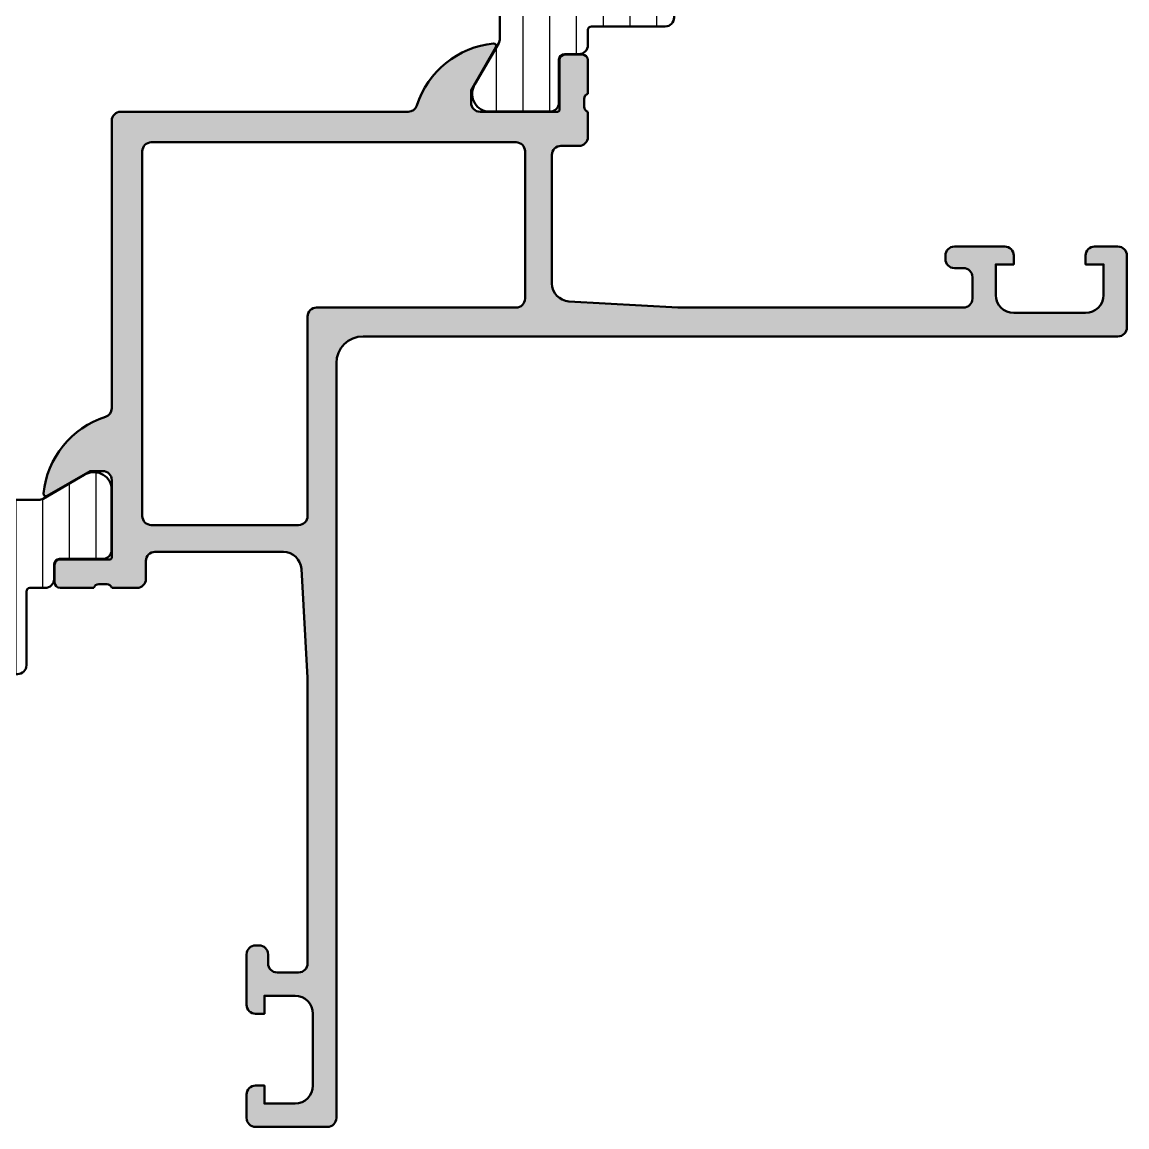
# Model space of a CAD drawing. Extents: x -75 to 44, y -44 to 75.
# Drawn here: x -17.5 to 44, y -44 to 17.5 of the extents above; entities that cross this region are included whole.
import ezdxf

# ---------------------------------------------------------------- set-up
doc = ezdxf.new("R2010")
doc.units = 0
for name, color, linetype, lineweight in [('0S-Alu contour', 7, 'Continuous', 50), ('0S-Alu hatch', 252, 'Continuous', 25), ('0S-Plastic contour', 254, 'Continuous', 50), ('0S-Plastic hatch', 253, 'Continuous', 25)]:
    doc.layers.add(name, color=color, linetype=linetype, lineweight=lineweight)
pattern_1 = [(90, (0, 0), (-1.4859, 0), [])]

# ---------------------------------------------------------------- blocks, each defined once
blk = doc.blocks.new('357330__6E3BA0EA_CE37_4292_94D8_C711074D579F_')
at = {"layer": '0S-Alu hatch'}
h = blk.add_hatch(color=256, dxfattribs=at)
edge = h.paths.add_edge_path()
edge.add_ellipse((37.69999389648439, 2.300000000013284), major_axis=(-1.000000000000028, 0), ratio=1, start_angle=0, end_angle=89.9999999999992, ccw=False)
edge.add_line((36.69999389648436, 2.300000000013284), (36.69999694824217, 3.999996948242213))
edge.add_line((36.69999694824217, 3.999996948242213), (37.69999694824219, 3.999996948242213))
edge.add_line((37.69999694824219, 3.999996948242213), (37.69999694824219, 4.499996948242198))
edge.add_arc((37.19999694824219, 4.499996948242227), 0.4999999999999929, 0, 90)
edge.add_line((37.19999694824219, 4.99999694824222), (34.39999694824218, 4.999996948242213))
edge.add_arc((34.39999694824218, 4.499996948242213), 0.5, 90, 180)
edge.add_line((33.89999694824218, 4.499996948242213), (33.89999694824218, 4.29999694824221))
edge.add_arc((34.39999694824218, 4.29999694824221), 0.5, 180, 270)
edge.add_line((34.39999694824218, 3.79999694824221), (34.89999694824218, 3.79999694824221))
edge.add_ellipse((34.89999694824218, 3.29999694824221), major_axis=(-0.5, 0), ratio=1, start_angle=180, end_angle=270, ccw=False)
edge.add_line((35.39999694824218, 3.29999694824221), (35.39999084472652, 2.099995422376551))
edge.add_ellipse((34.89999084472652, 2.099995422376551), major_axis=(-0.5, 0), ratio=1, start_angle=90, end_angle=180, ccw=False)
edge.add_line((34.89999084472652, 1.599995422376551), (18.99999694824234, 1.599995422376508))
edge.add_line((18.99999694824234, 1.599995422376508), (12.9429615020752, 1.946110534681196))
edge.add_ellipse((13.01321434019446, 2.956962862709502), major_axis=(-1.013290624818002, 0), ratio=1, start_angle=0.7030591229474794, end_angle=86.0244151464239, ccw=False)
edge.add_line((12.0000000000006, 2.944529392977417), (11.99999885559086, 10.09999521205847))
edge.add_ellipse((12.4999988555908, 10.09999542237651), major_axis=(-0.4999999999999874, 0), ratio=1, start_angle=-90, end_angle=2.4103044722778577e-05, ccw=False)
edge.add_line((12.4999988555908, 10.59999542237649), (13.49999885559077, 10.59999542237651))
edge.add_arc((13.49999885559077, 11.0999954223765), 0.4999999999999929, 270, 360)
edge.add_line((13.99999885559077, 11.0999954223765), (13.9999961853027, 12.49999694824214))
edge.add_ellipse((14.07883263184575, 12.76751754023527), major_axis=(-0.2788950563274433, 0), ratio=1, start_angle=-1.1645893740982274, end_angle=73.58012358050689, ccw=False)
edge.add_line((13.7999951853027, 12.77318594823364), (13.7999951853027, 13.22677994823367))
edge.add_ellipse((14.07886328094587, 13.23244060771073), major_axis=(-0.2789255417371434, 0), ratio=1, start_angle=-73.57540544464649, end_angle=1.1628700728862214, ccw=False)
edge.add_line((13.9999961853027, 13.49998394823366), (13.99999618530269, 15.37999494824217))
edge.add_arc((13.69999618530269, 15.37999494824218), 0.3000000000000007, 0, 90)
edge.add_line((13.69999618530269, 15.67999494824218), (12.72002186625991, 15.67999494824217))
edge.add_arc((12.72002186625991, 15.37999494824215), 0.3000000000000114, 90, 180)
edge.add_line((12.4200218662599, 15.37999494824215), (12.42002186625991, 12.61999694824215))
edge.add_ellipse((12.30002186625992, 12.61999694824214), major_axis=(-0.1199999999999903, 0), ratio=1, start_angle=90, end_angle=180, ccw=False)
edge.add_line((12.30002186625992, 12.49999694824216), (7.999996185302705, 12.49999694824215))
edge.add_ellipse((7.99999618530272, 12.99999694824215), major_axis=(-0.5, 0), ratio=1, start_angle=0, end_angle=89.9999999999983, ccw=False)
edge.add_line((7.49999618530272, 12.99999694824215), (7.49999618530272, 13.69999694824217))
edge.add_line((7.49999618530272, 13.69999694824217), (8.881491642925056, 16.09281727126971))
edge.add_arc((8.761876400654401, 16.16187716359386), 0.1381197846482991, 329.9999999999988, 455.6225775507952)
edge.add_arc((9.238219426476462, 11.32338808639429), 5.000000000000052, 95.62257755079305, 162.2515836439292)
edge.add_ellipse((3.999996185302663, 12.99999694824209), major_axis=(-0.4999999999999384, 0), ratio=1, start_angle=90, end_angle=162.2515836439378, ccw=False)
edge.add_line((3.999996185302663, 12.49999694824215), (-12, 12.49999694824214))
edge.add_arc((-12, 11.99999694824214), 0.5, 90, 180)
edge.add_line((-12.5, 11.99999694824214), (-12.5, -3.999999237060592))
edge.add_ellipse((-13.00000000000001, -3.999999237060563), major_axis=(-0.5000000000000142, 0), ratio=1, start_angle=107.7484163560672, end_angle=180, ccw=False)
edge.add_arc((-11.3233911381522, -9.238222478234375), 4.999999999999982, 107.7484163560704, 174.3774224492067)
edge.add_arc((-16.16188021535169, -8.761879452412288), 0.1381197846482975, 174.3774224492107, 299.9999999999977)
edge.add_line((-16.09282032302755, -8.881494694682951), (-13.70000000000002, -7.499999237060606))
edge.add_line((-13.70000000000002, -7.499999237060606), (-13, -7.499999237060592))
edge.add_ellipse((-12.99999999999999, -7.999999237060592), major_axis=(-0.5, 0), ratio=1, start_angle=180, end_angle=270.0000000000008, ccw=False)
edge.add_line((-12.49999999999999, -7.999999237060592), (-12.5, -12.3000249180178))
edge.add_ellipse((-12.61999999999999, -12.30002491801781), major_axis=(-0.1199999999999903, 0), ratio=1, start_angle=90, end_angle=180, ccw=False)
edge.add_line((-12.61999999999999, -12.4200249180178), (-15.37999799999998, -12.4200249180178))
edge.add_arc((-15.37999799999999, -12.7200249180178), 0.3000000000000007, 89.99999999999864, 180)
edge.add_line((-15.67999799999999, -12.7200249180178), (-15.679998, -13.69999923706056))
edge.add_arc((-15.37999799999998, -13.69999923706058), 0.3000000000000096, 180, 270)
edge.add_line((-15.37999799999998, -13.99999923706059), (-13.49998699999148, -13.99999923706058))
edge.add_ellipse((-13.23244365946854, -14.07886633270374), major_axis=(-0.2789255417371423, 0), ratio=1, start_angle=268.83712992711355, end_angle=343.57540544464615, ccw=False)
edge.add_line((-13.22678299999148, -13.79999823706058), (-12.77318899999148, -13.79999823706058))
edge.add_ellipse((-12.7675205919931, -14.07883568360364), major_axis=(-0.2788950563274521, 0), ratio=1, start_angle=196.4198764194927, end_angle=271.16458937409834, ccw=False)
edge.add_line((-12.49999999999997, -13.99999923706059), (-11.09999847413434, -14.00000190734866))
edge.add_arc((-11.09999847413434, -13.50000190734866), 0.5, 270, 360)
edge.add_line((-10.59999847413434, -13.50000190734866), (-10.59999847413434, -12.50000190734869))
edge.add_ellipse((-10.09999847413434, -12.50000190734869), major_axis=(-0.5, 0), ratio=1, start_angle=269.9999759120808, end_angle=360, ccw=False)
edge.add_line((-10.09999826392759, -12.00000190734873), (-2.944532444735216, -12.00000305175845))
edge.add_ellipse((-2.956965914467332, -13.01321739195231), major_axis=(-1.013290624817997, 0), ratio=1, start_angle=183.9755848535754, end_angle=269.2969408770507, ccw=False)
edge.add_line((-1.94611358643903, -12.94296455383306), (-1.599998474134338, -19.00000000000005))
edge.add_line((-1.599998474134338, -19.00000000000005), (-1.599998474134338, -34.89999389648439))
edge.add_ellipse((-2.099998474134338, -34.89999389648439), major_axis=(-0.5, 0), ratio=1, start_angle=90, end_angle=180, ccw=False)
edge.add_line((-2.099998474134338, -35.39999389648439), (-3.299999999999997, -35.40000000000005))
edge.add_ellipse((-3.299999999999997, -34.90000000000005), major_axis=(-0.5, 0), ratio=1, start_angle=0, end_angle=90, ccw=False)
edge.add_line((-3.799999999999997, -34.90000000000005), (-3.799999999999997, -34.40000000000005))
edge.add_arc((-4.299999999999997, -34.40000000000005), 0.4999999999999974, 0, 90)
edge.add_line((-4.299999999999997, -33.90000000000005), (-4.5, -33.90000000000005))
edge.add_arc((-4.5, -34.40000000000005), 0.5, 90, 180)
edge.add_line((-5, -34.40000000000005), (-5, -37.20000000000005))
edge.add_arc((-4.5, -37.20000000000005), 0.5000000000000009, 180, 270)
edge.add_line((-4.5, -37.70000000000005), (-4, -37.70000000000005))
edge.add_line((-4, -37.70000000000005), (-4, -36.70000000000005))
edge.add_line((-4, -36.70000000000005), (-2.300003051771057, -36.69999694824223))
edge.add_ellipse((-2.300003051771057, -37.69999694824223), major_axis=(-1, 0), ratio=1, start_angle=180, end_angle=270, ccw=False)
edge.add_line((-1.300003051771057, -37.69999694824223), (-1.300003051771057, -41.69999694824222))
edge.add_ellipse((-2.300003051771057, -41.69999694824222), major_axis=(-1, 0), ratio=1, start_angle=90, end_angle=180, ccw=False)
edge.add_line((-2.300003051771057, -42.69999694824223), (-4, -42.70000000000004))
edge.add_line((-4, -42.70000000000004), (-4, -41.70000000000004))
edge.add_line((-4, -41.70000000000004), (-4.5, -41.70000000000004))
edge.add_arc((-4.5, -42.20000000000005), 0.5, 90, 180)
edge.add_line((-5, -42.20000000000005), (-5, -43.50000000000004))
edge.add_arc((-4.5, -43.50000000000004), 0.5, 180, 270)
edge.add_line((-4.5, -44.00000000000004), (-0.5, -44.00000000000004))
edge.add_arc((-0.5, -43.50000000000004), 0.5, 270, 360)
edge.add_line((0, -43.50000000000004), (0, -1.500003051757857))
edge.add_ellipse((1.5, -1.500003051757857), major_axis=(-1.5, 0), ratio=1, start_angle=270, end_angle=360, ccw=False)
edge.add_line((1.5, -3.051757858e-06), (43.49999694824217, -3.0517577727e-06))
edge.add_arc((43.49999694824218, 0.4999969482422273), 0.5000000000000071, 269.9999999999984, 360)
edge.add_line((43.99999694824219, 0.4999969482422272), (43.99999694824217, 4.499996948242227))
edge.add_arc((43.49999694824217, 4.499996948242227), 0.5, 0, 90)
edge.add_line((43.49999694824217, 4.999996948242227), (42.19999694824219, 4.999996948242227))
edge.add_arc((42.19999694824219, 4.499996948242227), 0.5000000000000071, 90, 180)
edge.add_line((41.69999694824218, 4.499996948242227), (41.69999694824219, 3.999996948242227))
edge.add_line((41.69999694824219, 3.999996948242227), (42.69999694824218, 3.999996948242227))
edge.add_line((42.69999694824218, 3.999996948242227), (42.69999389648435, 2.300000000013284))
edge.add_ellipse((41.69999389648437, 2.300000000013284), major_axis=(-0.9999999999999857, 0), ratio=1, start_angle=90, end_angle=180, ccw=False)
edge.add_line((41.69999389648437, 1.300000000013298), (37.69999389648437, 1.300000000013255))
edge = h.paths.add_edge_path()
edge.add_ellipse((9.999998474121057, 10.29955604094411), major_axis=(-0.5000000000000214, 0), ratio=1, start_angle=180, end_angle=270, ccw=False)
edge.add_line((10.49999847412108, 10.29955604094411), (10.4999984741211, 2.099566033712704))
edge.add_ellipse((9.9999984741211, 2.099566033712704), major_axis=(-0.4999999999999929, 0), ratio=1, start_angle=90, end_angle=180, ccw=False)
edge.add_line((9.9999984741211, 1.599566033712711), (-1.099568978688964, 1.600003051771025))
edge.add_arc((-1.099568978688964, 1.09956592693112), 0.5004371248399054, 90, 180)
edge.add_line((-1.600006103528869, 1.09956592693112), (-1.599569085470548, -10.00000152587897))
edge.add_ellipse((-2.099569085470534, -10.00000152587897), major_axis=(-0.4999999999999858, 0), ratio=1, start_angle=90, end_angle=180, ccw=False)
edge.add_line((-2.099569085470534, -10.50000152587895), (-10.29955909270195, -10.50000152587895))
edge.add_ellipse((-10.29955909270195, -10.00000152587896), major_axis=(-0.5, 0), ratio=1, start_angle=0, end_angle=90, ccw=False)
edge.add_line((-10.79955909270195, -10.00000152587896), (-10.79955909270195, 10.29955593902255))
edge.add_ellipse((-10.29955899078042, 10.29955593902255), major_axis=(-0.5000001019215237, 0), ratio=1, start_angle=270, end_angle=360, ccw=False)
edge.add_line((-10.29955899078042, 10.79955604094408), (9.999998474121057, 10.79955604094413))
at = {"layer": '0S-Alu contour', "color": 7}
for points in [[(7.49999618530272, 12.99999694824215), (7.49999618530272, 13.69999694824217), (8.881491642925056, 16.09281727126971)], [(12.4200218662599, 15.37999494824215), (12.42002186625991, 12.61999694824215)], [(13.69999618530269, 15.67999494824218), (12.72002186625991, 15.67999494824217)], [(13.9999961853027, 13.49998394823366), (13.99999618530269, 15.37999494824217)], [(13.7999951853027, 12.77318594823364), (13.7999951853027, 13.22677994823367)], [(3.999996185302663, 12.49999694824215), (-12, 12.49999694824214)], [(12.30002186625992, 12.49999694824216), (7.999996185302705, 12.49999694824215)], [(13.99999885559077, 11.0999954223765), (13.9999961853027, 12.49999694824214)], [(-12.5, 11.99999694824214), (-12.5, -3.999999237060592)], [(-10.29955899078042, 10.79955604094408), (9.999998474121057, 10.79955604094413)], [(12.4999988555908, 10.59999542237649), (13.49999885559077, 10.59999542237651)], [(-10.79955909270195, -10.00000152587896), (-10.79955909270195, 10.29955593902255)], [(10.49999847412108, 10.29955604094411), (10.4999984741211, 2.099566033712704)], [(12.0000000000006, 2.944529392977417), (11.99999885559086, 10.09999521205847)], [(37.19999694824219, 4.99999694824222), (34.39999694824218, 4.999996948242213)], [(43.49999694824217, 4.999996948242227), (42.19999694824219, 4.999996948242227)], [(33.89999694824218, 4.499996948242213), (33.89999694824218, 4.29999694824221)], [(36.69999389648436, 2.300000000013284), (36.69999694824217, 3.999996948242213), (37.69999694824219, 3.999996948242213), (37.69999694824219, 4.499996948242198)], [(41.69999694824218, 4.499996948242227), (41.69999694824219, 3.999996948242227), (42.69999694824218, 3.999996948242227), (42.69999389648435, 2.300000000013284)], [(43.99999694824219, 0.4999969482422272), (43.99999694824217, 4.499996948242227)], [(34.39999694824218, 3.79999694824221), (34.89999694824218, 3.79999694824221)], [(35.39999694824218, 3.29999694824221), (35.39999084472652, 2.099995422376551)], [(34.89999084472652, 1.599995422376551), (18.99999694824234, 1.599995422376508), (12.9429615020752, 1.946110534681196)], [(9.9999984741211, 1.599566033712711), (-1.099568978688964, 1.600003051771025)], [(41.69999389648437, 1.300000000013298), (37.69999389648437, 1.300000000013255)], [(-1.600006103528869, 1.09956592693112), (-1.599569085470548, -10.00000152587897)], [(1.5, -3.051757858e-06), (43.49999694824217, -3.0517577727e-06)], [(0, -43.50000000000004), (0, -1.500003051757857)], [(-16.09282032302755, -8.881494694682951), (-13.70000000000002, -7.499999237060606), (-13, -7.499999237060592)], [(-12.49999999999999, -7.999999237060592), (-12.5, -12.3000249180178)], [(-2.099569085470534, -10.50000152587895), (-10.29955909270195, -10.50000152587895)], [(-10.09999826392759, -12.00000190734873), (-2.944532444735216, -12.00000305175845)], [(-15.67999799999999, -12.7200249180178), (-15.679998, -13.69999923706056)], [(-12.61999999999999, -12.4200249180178), (-15.37999799999998, -12.4200249180178)], [(-10.59999847413434, -13.50000190734866), (-10.59999847413434, -12.50000190734869)], [(-1.94611358643903, -12.94296455383306), (-1.599998474134338, -19.00000000000005), (-1.599998474134338, -34.89999389648439)], [(-15.37999799999998, -13.99999923706059), (-13.49998699999148, -13.99999923706058)], [(-13.22678299999148, -13.79999823706058), (-12.77318899999148, -13.79999823706058)], [(-12.49999999999997, -13.99999923706059), (-11.09999847413434, -14.00000190734866)], [(-5, -34.40000000000005), (-5, -37.20000000000005)], [(-4.299999999999997, -33.90000000000005), (-4.5, -33.90000000000005)], [(-3.799999999999997, -34.90000000000005), (-3.799999999999997, -34.40000000000005)], [(-2.099998474134338, -35.39999389648439), (-3.299999999999997, -35.40000000000005)], [(-4.5, -37.70000000000005), (-4, -37.70000000000005), (-4, -36.70000000000005), (-2.300003051771057, -36.69999694824223)], [(-1.300003051771057, -37.69999694824223), (-1.300003051771057, -41.69999694824222)], [(-2.300003051771057, -42.69999694824223), (-4, -42.70000000000004), (-4, -41.70000000000004), (-4.5, -41.70000000000004)], [(-5, -42.20000000000005), (-5, -43.50000000000004)], [(-4.5, -44.00000000000004), (-0.5, -44.00000000000004)]]:
    blk.add_lwpolyline(points, dxfattribs=at)
for centre, radius, start, end in [((9.238219426476462, 11.32338808639429), 5.000000000000052, 95.62257755079305, 162.2515836439292), ((8.761876400654401, 16.16187716359386), 0.1381197846482991, 329.9999999999988, 95.62257755079526), ((12.72002186625991, 15.37999494824215), 0.3000000000000114, 90, 180), ((13.69999618530269, 15.37999494824218), 0.3000000000000007, 0, 90), ((-12, 11.99999694824214), 0.5, 90, 180), ((13.49999885559077, 11.0999954223765), 0.4999999999999929, 270, 0), ((34.39999694824218, 4.499996948242213), 0.5, 90, 180), ((37.19999694824219, 4.499996948242227), 0.4999999999999929, 0, 90), ((42.19999694824219, 4.499996948242227), 0.5000000000000071, 90, 180), ((43.49999694824217, 4.499996948242227), 0.5, 0, 90), ((34.39999694824218, 4.29999694824221), 0.5, 180, 270), ((-1.099568978688964, 1.09956592693112), 0.5004371248399054, 90, 180), ((43.49999694824218, 0.4999969482422273), 0.5000000000000071, 269.9999999999984, 0), ((-11.3233911381522, -9.238222478234375), 4.999999999999982, 107.7484163560704, 174.3774224492067), ((-16.16188021535169, -8.761879452412288), 0.1381197846482975, 174.3774224492107, 299.9999999999977), ((-15.37999799999999, -12.7200249180178), 0.3000000000000007, 89.99999999999864, 180), ((-11.09999847413434, -13.50000190734866), 0.5, 270, 0), ((-15.37999799999998, -13.69999923706058), 0.3000000000000096, 180, 270), ((-4.5, -34.40000000000005), 0.5, 90, 180), ((-4.299999999999997, -34.40000000000005), 0.4999999999999974, 0, 90), ((-4.5, -37.20000000000005), 0.5000000000000009, 180, 270), ((-4.5, -42.20000000000005), 0.5, 90, 180), ((-4.5, -43.50000000000004), 0.5, 180, 270), ((-0.5, -43.50000000000004), 0.5, 270, 0)]:
    blk.add_arc(centre, radius, start, end, dxfattribs=at)
at = {"layer": '0S-Alu contour', "color": 7, "extrusion": (0, 0, -1)}
for centre, radius, start, end in [((-7.99999618530272, 12.99999694824215), 0.5, 270.0000000000017, 0), ((-14.07886328094587, 13.23244060771073), 0.2789255417371434, 358.8371299271138, 73.57540544464658), ((-3.999996185302663, 12.99999694824209), 0.4999999999999384, 197.7484163560623, 270), ((-12.30002186625992, 12.61999694824214), 0.1199999999999903, 180, 270), ((-14.07883263184575, 12.76751754023527), 0.2788950563274433, 286.4198764194931, 1.164589374098176), ((10.29955899078042, 10.29955593902255), 0.5000001019215237, 0, 90), ((-9.999998474121057, 10.29955604094411), 0.5000000000000214, 90, 180), ((-12.4999988555908, 10.09999542237651), 0.4999999999999874, 359.9999758969553, 90), ((-34.89999694824218, 3.29999694824221), 0.5, 90, 180), ((-13.01321434019446, 2.956962862709502), 1.013290624818002, 273.9755848535761, 359.2969408770525), ((-9.9999984741211, 2.099566033712704), 0.4999999999999929, 180, 270), ((-34.89999084472652, 2.099995422376551), 0.5, 180, 270), ((-37.69999389648439, 2.300000000013284), 1.000000000000028, 270.0000000000008, 0), ((-41.69999389648437, 2.300000000013284), 0.9999999999999857, 180, 270), ((-1.5, -1.500003051757857), 1.5, 0, 90), ((13.00000000000001, -3.999999237060563), 0.5000000000000142, 180, 252.2515836439328), ((12.99999999999999, -7.999999237060592), 0.5, 89.9999999999992, 180), ((10.29955909270195, -10.00000152587896), 0.5, 270, 0), ((2.099569085470534, -10.00000152587897), 0.4999999999999858, 180, 270), ((10.09999847413434, -12.50000190734869), 0.5, 0, 90.00002408791917), ((2.956965914467332, -13.01321739195231), 1.013290624817997, 90.70305912294928, 176.0244151464246), ((12.61999999999999, -12.30002491801781), 0.1199999999999903, 180, 270), ((13.23244365946854, -14.07886633270374), 0.2789255417371423, 16.42459455535386, 91.16287007288646), ((12.7675205919931, -14.07883568360364), 0.2788950563274521, 88.83541062590166, 163.5801235805073), ((3.299999999999997, -34.90000000000005), 0.5, 270, 0), ((2.099998474134338, -34.89999389648439), 0.5, 180, 270), ((2.300003051771057, -37.69999694824223), 1, 90, 180), ((2.300003051771057, -41.69999694824222), 1, 180, 270)]:
    blk.add_arc(centre, radius, start, end, dxfattribs=at)
blk = doc.blocks.new('284027__4EF70431_8FF4_42D6_A53C_5322EBE0FC2A___3E1DC034_F42A_4743_907E_F9FC53BD4DE8_')
at = {"layer": '0S-Plastic hatch'}
h = blk.add_hatch(dxfattribs=at)
h.set_pattern_fill('ANSI31', color=256, scale=0.4680000000000001, angle=45, style=0)
h.set_pattern_definition(pattern_1)
edge = h.paths.add_edge_path()
edge.add_ellipse((-24.75120229122878, -18.30243247133364), major_axis=(-0.4999999999999432, 0), ratio=1, start_angle=0, end_angle=90, ccw=False)
edge.add_line((-25.25120229122872, -18.30243247133364), (-25.25120229122873, -14.20243247134535))
edge.add_arc((-25.45537538707197, -14.20416102424062), 0.2041804127758787, 0.4850610657200016, 88.8441310561839)
edge.add_line((-25.45125658823263, -14.00002215861859), (-51.29262339778481, -13.99999923706059))
edge.add_ellipse((-51.29260796640051, -13.50000191620074), major_axis=(-0.4999973210979765, 0), ratio=1, start_angle=-0.0023822800018251655, end_angle=89.9982316841407, ccw=False)
edge.add_line((-51.79260528706629, -13.49998112699726), (-51.7925766606481, -12.68964979418312))
edge.add_arc((-52.0925766604513, -12.68963892794882), 0.299999999999997, 359.9979247021015, 449.9979247021015)
edge.add_line((-52.09256579421691, -12.38963892814561), (-54.49256418760247, -12.38988394872643))
edge.add_ellipse((-54.49254871698271, -11.88988797152018), major_axis=(-0.4999959774455959, 0), ratio=1, start_angle=-0.0023777790715939773, end_angle=89.99822718330012, ccw=False)
edge.add_line((-54.99254469399775, -11.88986722165028), (-54.99241804653364, -8.413325725844459))
edge.add_ellipse((-54.00260512706295, -8.55567222672623), major_axis=(-0.9999960709244724, 0), ratio=1, start_angle=237.2709086022727, end_angle=351.8163166502146, ccw=False)
edge.add_line((-53.46193973131241, -7.714439160505994), (-51.17833064206305, -9.032991589962393))
edge.add_arc((-50.92831498386864, -8.599987928710334), 0.5000000000000507, 239.9979281027702, 269.9978647972844)
edge.add_line((-50.92833361702743, -9.099987928363191), (-16.57406486142845, -9.101074240794276))
edge.add_arc((-16.57404727380663, -8.60107424110359), 0.5000000000000075, 269.9979846069958, 299.9979213014629)
edge.add_line((-16.32406298372984, -9.034096012744245), (-14.04035838247476, -7.715709014957212))
edge.add_ellipse((-13.49975392838027, -8.556981245615987), major_axis=(-0.9999960709244737, 0), ratio=1, start_angle=188.1795327540136, end_angle=302.7249408019542, ccw=False)
edge.add_line((-12.50993069970385, -8.414706448701764), (-12.51005734716795, -11.89124794450762))
edge.add_ellipse((-13.01005332437417, -11.89123247388787), major_axis=(-0.4999959774455604, 0), ratio=1, start_angle=89.99762222092869, end_angle=179.9982271832753, ccw=False)
edge.add_line((-13.01007407424406, -12.39122845090286), (-15.41007244358257, -12.39080957069008))
edge.add_arc((-15.41008330981689, -12.69080957049328), 0.2999999999999952, 89.99792470211386, 179.9979247021014)
edge.add_line((-15.71008330962009, -12.6907987042589), (-15.7101119360383, -13.50113003707386))
edge.add_ellipse((-16.21010925689815, -13.50111460568956), major_axis=(-0.4999973210979765, 0), ratio=1, start_angle=89.9976177199984, end_angle=179.998231684107, ccw=False)
edge.add_line((-16.21013004610162, -14.00111192635535), (-17.05120229122873, -14.00243247134528))
edge.add_arc((-17.05120229122873, -14.20243247134527), 0.1999999999999868, 90, 180)
edge.add_line((-17.25120229122872, -14.20243247134527), (-17.25120229122872, -18.30243247133363))
edge.add_ellipse((-17.75120229122872, -18.30243247133364), major_axis=(-0.5, 0), ratio=1, start_angle=90, end_angle=180, ccw=False)
edge.add_line((-17.75120229122872, -18.80243247133364), (-18.58195151458678, -18.80243247133318))
edge.add_ellipse((-18.58195151458675, -17.80243247133373), major_axis=(-0.9999999999994457, 0), ratio=1, start_angle=15.000000001080025, end_angle=89.9999999999988, ccw=False)
edge.add_line((-19.54787734087041, -18.06125151645431), (-19.75120229122866, -17.30243247133376))
edge.add_line((-19.75120229122866, -17.30243247133376), (-18.75120229122872, -17.30243247133363))
edge.add_line((-18.75120229122872, -17.30243247133363), (-18.75120229122872, -15.00243247134529))
edge.add_arc((-19.75532877543036, -15.0041417170665), 1.004127938958018, 0.0975300153166062, 89.76591227868444)
edge.add_line((-19.75122632025456, -14.0000221586186), (-22.75110467439827, -14.0000221586186))
edge.add_arc((-22.74707631855113, -15.00414150518631), 1.004127427074072, 90.22985967848562, 179.9024820249151)
edge.add_line((-23.75120229122873, -15.00243247134523), (-23.75120229122873, -17.30243247133364))
edge.add_line((-23.75120229122873, -17.30243247133364), (-22.75120229122872, -17.30243247133364))
edge.add_line((-22.75120229122872, -17.30243247133364), (-22.95452724155691, -18.0612515164543))
edge.add_ellipse((-23.92045306784114, -17.8024324713335), major_axis=(-1.000000000000062, 0), ratio=1, start_angle=90.0000000000012, end_angle=164.9999999989167, ccw=False)
edge.add_line((-23.92045306784112, -18.80243247133356), (-24.75120229122878, -18.80243247133359))
edge = h.paths.add_edge_path()
edge.add_line((-40.10119604586716, -10.40053985733456), (-48.95118994234671, -10.40053985733456))
edge.add_arc((-48.95119358170578, -10.90053621797793), 0.4999963606566104, 89.99958295713537, 180.0004170428646)
edge.add_line((-49.45118994234914, -10.90053985733699), (-49.45118994234915, -12.20053396360131))
edge.add_arc((-48.95118994053618, -12.20055053639927), 0.5000000020876288, 179.998100897252, 269.9999997916585)
edge.add_line((-48.9511899423543, -12.7005505384869), (-40.10119604587004, -12.70055053848691))
edge.add_arc((-40.10119604774749, -12.20055053632961), 0.5000000021573054, 270.0000002151411, 360.0018990893139)
edge.add_line((-39.60119604586486, -12.20053396364889), (-39.60119604586484, -10.90053985733689))
edge.add_arc((-40.10119240650809, -10.90053621797783), 0.4999963606565038, 359.9995829571354, 450.0004170428645)
edge = h.paths.add_edge_path()
edge.add_line((-18.55121130535235, -10.40053985732418), (-27.40118994304522, -10.40053985732419))
edge.add_arc((-27.40119358240429, -10.90053621796751), 0.4999963606565677, 89.99958295713537, 180.0004170428646)
edge.add_line((-27.90118994304761, -10.90053985732658), (-27.90118994304761, -12.20053396359094))
edge.add_arc((-27.40118994123465, -12.2005505363889), 0.5000000020876181, 179.998100897252, 270)
edge.add_line((-27.40118994123465, -12.70055053847652), (-18.55118078777422, -12.70055053847652))
edge.add_arc((-18.55118078777422, -12.20056579726559), 0.4999847412109287, 270, 360)
edge.add_line((-18.05119604656329, -12.20056579726559), (-18.05119604656329, -10.90055511611324))
edge.add_arc((-18.55121130535235, -10.90055511611324), 0.5000152587890554, 0, 90)
edge = h.paths.add_edge_path()
edge.add_line((-29.40118994304761, -10.40053985732418), (-38.10119604656328, -10.40053985732417))
edge.add_arc((-38.10119604656328, -10.90053985732419), 0.5000000000000142, 90, 180)
edge.add_line((-38.60119604656329, -10.90053985732419), (-38.60119604656329, -12.20055053847653))
edge.add_arc((-38.10119604656329, -12.20055053847653), 0.5000000000000071, 180, 269.9999999994024)
edge.add_line((-38.10119604656851, -12.70055053847654), (-29.40118994305282, -12.70055053847653))
edge.add_arc((-29.40118994304761, -12.20055053847653), 0.4999999999999983, 269.999999999404, 360)
edge.add_line((-28.90118994304761, -12.20055053847653), (-28.90118994304762, -10.90053985732417))
edge.add_arc((-29.40118994304761, -10.90053985732417), 0.4999999999999929, 0, 90)
at = {"layer": '0S-Alu contour', "color": 7}
for points in [[(-40.10119604586716, -10.40053985733456), (-48.95118994234671, -10.40053985733456)], [(-29.40118994304761, -10.40053985732418), (-38.10119604656328, -10.40053985732417)], [(-18.55121130535235, -10.40053985732418), (-27.40118994304522, -10.40053985732419)], [(-49.45118994234914, -10.90053985733699), (-49.45118994234915, -12.20053396360131)], [(-39.60119604586486, -12.20053396364889), (-39.60119604586484, -10.90053985733689)], [(-38.60119604656329, -10.90053985732419), (-38.60119604656329, -12.20055053847653)], [(-28.90118994304761, -12.20055053847653), (-28.90118994304762, -10.90053985732417)], [(-27.90118994304761, -10.90053985732658), (-27.90118994304761, -12.20053396359094)], [(-18.05119604656329, -12.20056579726559), (-18.05119604656329, -10.90055511611324)], [(-48.9511899423543, -12.7005505384869), (-40.10119604587004, -12.70055053848691)], [(-38.10119604656851, -12.70055053847654), (-29.40118994305282, -12.70055053847653)], [(-27.40118994123465, -12.70055053847652), (-18.55118078777422, -12.70055053847652)]]:
    blk.add_lwpolyline(points, dxfattribs=at)
for centre, radius, start, end in [((-48.95119358170578, -10.90053621797793), 0.4999963606566104, 89.99958295713537, 180.0004170428646), ((-40.10119240650809, -10.90053621797783), 0.4999963606565038, 359.9995829571354, 90.00041704286463), ((-38.10119604656328, -10.90053985732419), 0.5000000000000142, 90, 180), ((-29.40118994304761, -10.90053985732417), 0.4999999999999929, 0, 90), ((-27.40119358240429, -10.90053621796751), 0.4999963606565677, 89.99958295713537, 180.0004170428646), ((-18.55121130535235, -10.90055511611324), 0.5000152587890554, 0, 90), ((-48.95118994053618, -12.20055053639927), 0.5000000020876288, 179.998100897252, 269.9999997916585), ((-40.10119604774749, -12.20055053632961), 0.5000000021573054, 270.0000002151411, 0.0018990893139305), ((-38.10119604656329, -12.20055053847653), 0.5000000000000071, 180, 269.9999999994024), ((-29.40118994304761, -12.20055053847653), 0.4999999999999983, 269.999999999404, 0), ((-27.40118994123465, -12.2005505363889), 0.5000000020876181, 179.998100897252, 270), ((-18.55118078777422, -12.20056579726559), 0.4999847412109287, 270, 0)]:
    blk.add_arc(centre, radius, start, end, dxfattribs=at)
at = {"layer": '0S-Plastic contour', "color": 7}
for points in [[(-53.46193973131241, -7.714439160505994), (-51.17833064206305, -9.032991589962393)], [(-16.32406298372984, -9.034096012744245), (-14.04035838247476, -7.715709014957212)], [(-54.99254469399775, -11.88986722165028), (-54.99241804653364, -8.413325725844459)], [(-12.50993069970385, -8.414706448701764), (-12.51005734716795, -11.89124794450762)], [(-50.92833361702743, -9.099987928363191), (-16.57406486142845, -9.101074240794276)], [(-52.09256579421691, -12.38963892814561), (-54.49256418760247, -12.38988394872643)], [(-51.79260528706629, -13.49998112699726), (-51.7925766606481, -12.68964979418312)], [(-15.71008330962009, -12.6907987042589), (-15.7101119360383, -13.50113003707386)], [(-13.01007407424406, -12.39122845090286), (-15.41007244358257, -12.39080957069008)], [(-25.45125658823263, -14.00002215861859), (-51.29262339778481, -13.99999923706059)], [(-19.75122632025456, -14.0000221586186), (-22.75110467439827, -14.0000221586186)], [(-16.21013004610162, -14.00111192635535), (-17.05120229122873, -14.00243247134528)], [(-25.25120229122872, -18.30243247133364), (-25.25120229122873, -14.20243247134535)], [(-17.25120229122872, -14.20243247134527), (-17.25120229122872, -18.30243247133363)], [(-23.75120229122873, -15.00243247134523), (-23.75120229122873, -17.30243247133364), (-22.75120229122872, -17.30243247133364), (-22.95452724155691, -18.0612515164543)], [(-19.54787734087041, -18.06125151645431), (-19.75120229122866, -17.30243247133376), (-18.75120229122872, -17.30243247133363), (-18.75120229122872, -15.00243247134529)], [(-23.92045306784112, -18.80243247133356), (-24.75120229122878, -18.80243247133359)], [(-17.75120229122872, -18.80243247133364), (-18.58195151458678, -18.80243247133318)]]:
    blk.add_lwpolyline(points, dxfattribs=at)
at = {"layer": '0S-Plastic contour', "color": 7, "extrusion": (0, 0, -1)}
for centre, radius, start, end in [((54.00260512706295, -8.55567222672623), 0.9999960709244724, 8.183683349785394, 122.7290913977273), ((13.49975392838027, -8.556981245615987), 0.9999960709244737, 57.27505919804585, 171.8204672459864), ((54.49254871698271, -11.88988797152018), 0.4999959774455959, 270.0017728166999, 0.0023777790715539), ((13.01005332437417, -11.89123247388787), 0.4999959774455604, 180.0017728167248, 270.0023777790713), ((51.29260796640051, -13.50000191620074), 0.4999973210979765, 270.0017683158593, 0.0023822800018465), ((16.21010925689815, -13.50111460568956), 0.4999973210979765, 180.001768315893, 270.0023822800016), ((24.75120229122878, -18.30243247133364), 0.4999999999999432, 270, 0), ((23.92045306784114, -17.8024324713335), 1.000000000000062, 195.0000000010834, 269.9999999999988), ((18.58195151458675, -17.80243247133373), 0.9999999999994457, 270.0000000000012, 344.99999999892), ((17.75120229122872, -18.30243247133364), 0.5, 180, 270)]:
    blk.add_arc(centre, radius, start, end, dxfattribs=at)
at = {"layer": '0S-Plastic contour', "color": 7}
for centre, radius, start, end in [((-50.92831498386864, -8.599987928710334), 0.5000000000000507, 239.9979281027702, 269.9978647972844), ((-16.57404727380663, -8.60107424110359), 0.5000000000000075, 269.9979846069958, 299.9979213014629), ((-52.0925766604513, -12.68963892794882), 0.299999999999997, 359.9979247021015, 89.99792470210166), ((-15.41008330981689, -12.69080957049328), 0.2999999999999952, 89.99792470211386, 179.9979247021014), ((-25.45537538707197, -14.20416102424062), 0.2041804127758787, 0.4850610657200016, 88.8441310561839), ((-22.74707631855113, -15.00414150518631), 1.004127427074072, 90.22985967848562, 179.9024820249151), ((-19.75532877543036, -15.0041417170665), 1.004127938958018, 0.0975300153166062, 89.76591227868444), ((-17.05120229122873, -14.20243247134527), 0.1999999999999868, 90, 180)]:
    blk.add_arc(centre, radius, start, end, dxfattribs=at)
blk = doc.blocks.new('284027__9C5133BD_86C6_48C9_A2F0_5362471575C2___19BFCDF4_D3F9_419A_8640_7265B5A1E063_')
at = {"layer": '0S-Plastic hatch'}
h = blk.add_hatch(dxfattribs=at)
h.set_pattern_fill('ANSI31', color=256, scale=0.4680000000000001, angle=45, style=0)
h.set_pattern_definition(pattern_1)
edge = h.paths.add_edge_path()
edge.add_line((18.8024294195755, 23.92045001608353), (18.8024294195755, 24.75119923947118))
edge.add_arc((18.30242941957556, 24.75119923947118), 0.4999999999999467, 0, 90)
edge.add_line((18.30242941957556, 25.25119923947113), (14.20242941958727, 25.25119923947112))
edge.add_ellipse((14.20415797248255, 25.45537233531437), major_axis=(-0.2041804127758752, 0), ratio=1, start_angle=1.1558689438159035, end_angle=89.51493893428051, ccw=False)
edge.add_line((14.00001910686052, 25.45125353647502), (13.99999618530252, 51.2926203460275))
edge.add_arc((13.49999886444267, 51.2926049146429), 0.4999973210979748, 0.0017683158931002, 90.0023822800018)
edge.add_line((13.4999780752392, 51.79260223530869), (12.68964674242505, 51.79257360889049))
edge.add_ellipse((12.68963587619075, 52.09257360869369), major_axis=(-0.299999999999997, 0), ratio=1, start_angle=0.002075297898500139, end_angle=90.00207529788338, ccw=False)
edge.add_line((12.38963587638754, 52.09256274245931), (12.38988089696836, 54.49256113584486))
edge.add_arc((11.94294550279205, 54.5145261659216), 0.4474748139435386, 357.1864126801093, 456.8127067563663)
edge.add_line((11.88986416989222, 54.95884146074204), (8.413322674086388, 54.97934678962014))
edge.add_arc((8.539755509974071, 54.00146339656354), 0.9860229167755141, 97.36703665077884, 213.1733953398555)
edge.add_line((7.71443610874792, 53.46193667955482), (9.032988538204307, 51.17832759030543))
edge.add_ellipse((8.599984876952277, 50.92831193211104), major_axis=(-0.5000000000000347, 0), ratio=1, start_angle=180.0021352027152, end_angle=210.0020718972301, ccw=False)
edge.add_line((9.099984876605118, 50.92833056526982), (9.10107118903619, 16.57406180967085))
edge.add_ellipse((8.601071189345518, 16.57404422204903), major_axis=(-0.4999999999999968, 0), ratio=1, start_angle=150.0020786985373, end_angle=180.0020153930485, ccw=False)
edge.add_line((9.034092960986165, 16.32405993197225), (7.715705963199127, 14.04035533071715))
edge.add_arc((8.556978193857915, 13.49975087662267), 0.9999960709244817, 147.2750591980463, 261.8204672459864)
edge.add_line((8.414703396943692, 12.50992764794625), (11.89124489274954, 12.51005429541035))
edge.add_arc((11.89122942212978, 13.01005027261657), 0.4999959774455621, 270.0017728166999, 360.0023777790716)
edge.add_line((12.39122539914478, 13.01007102248646), (12.39080651893199, 15.41006939182497))
edge.add_ellipse((12.6908065187352, 15.41008025805929), major_axis=(-0.299999999999997, 0), ratio=1, start_angle=-89.9979247021003, end_angle=0.002075297898500139, ccw=False)
edge.add_line((12.69079565250081, 15.71008025786249), (13.50112698531579, 15.7101088842807))
edge.add_arc((13.50111155393148, 16.21010620514054), 0.4999973210979712, 270.0017683158609, 360.0023822800018)
edge.add_line((14.00110887459726, 16.21012699434402), (14.0024294195872, 17.05119923947113))
edge.add_ellipse((14.20242941958719, 17.05119923947113), major_axis=(-0.1999999999999886, 0), ratio=1, start_angle=270, end_angle=360, ccw=False)
edge.add_line((14.20242941958719, 17.25119923947112), (18.30242941957556, 17.25119923947112))
edge.add_arc((18.30242941957556, 17.75119923947112), 0.5000000000000036, 270, 360)
edge.add_line((18.80242941957556, 17.75119923947112), (18.8024294195751, 18.58194846282917))
edge.add_arc((17.80242941957564, 18.58194846282914), 0.9999999999994564, 0, 74.99999999891993)
edge.add_line((18.06124846469623, 19.54787428911281), (17.30242941957567, 19.75119923947106))
edge.add_line((17.30242941957567, 19.75119923947106), (17.30242941957556, 18.75119923947112))
edge.add_line((17.30242941957556, 18.75119923947112), (15.0024294195872, 18.75119923947112))
edge.add_ellipse((15.00413866530841, 19.75532572367275), major_axis=(-1.004127938958014, 0), ratio=1, start_angle=0.23408772131568867, end_angle=89.90246998467933, ccw=False)
edge.add_line((14.00001910686052, 19.75122326849695), (14.00001910686052, 22.75110162264066))
edge.add_ellipse((15.00413845342822, 22.74707326679352), major_axis=(-1.004127427074067, 0), ratio=1, start_angle=270.097517975085, end_angle=359.770140321516, ccw=False)
edge.add_line((15.00242941958714, 23.75119923947111), (17.30242941957556, 23.75119923947112))
edge.add_line((17.30242941957556, 23.75119923947112), (17.30242941957556, 22.75119923947112))
edge.add_line((17.30242941957556, 22.75119923947112), (18.06124846469623, 22.95452418979929))
edge.add_arc((17.80242941957543, 23.92045001608353), 1.000000000000068, 285.0000000010832, 360)
edge = h.paths.add_edge_path()
edge.add_ellipse((12.2005474846412, 48.95118688877857), major_axis=(-0.5000000020876288, 0), ratio=1, start_angle=180, end_angle=270.00189910274815, ccw=False)
edge.add_line((12.70054748672883, 48.95118688877857), (12.70054748672885, 40.10119299598989))
edge.add_ellipse((12.20054748457154, 40.10119299598989), major_axis=(-0.5000000021573054, 0), ratio=1, start_angle=89.99810091068679, end_angle=180, ccw=False)
edge.add_line((12.20053091189082, 39.60119299410724), (10.90053680557882, 39.60119299410723))
edge.add_ellipse((10.90053316621976, 40.10118935475048), major_axis=(-0.4999963606565038, 0), ratio=1, start_angle=-0.000417042864683026, end_angle=90.00041704286463, ccw=False)
edge.add_line((10.4005368055765, 40.10119299410955), (10.40053680557649, 48.95118689058911))
edge.add_ellipse((10.90053316621986, 48.95119052994818), major_axis=(-0.4999963606566104, 0), ratio=1, start_angle=-90.00041704286463, end_angle=0.00041704286462618256, ccw=False)
edge.add_line((10.90053680557892, 49.45118689059154), (12.20053091184324, 49.45118689059155))
edge = h.paths.add_edge_path()
edge.add_ellipse((12.20054748463083, 27.40118688947705), major_axis=(-0.5000000020876217, 0), ratio=1, start_angle=180, end_angle=270.00189910274815, ccw=False)
edge.add_line((12.70054748671845, 27.40118688947705), (12.70054748671845, 18.55117773601661))
edge.add_ellipse((12.20056274550752, 18.55117773601661), major_axis=(-0.4999847412109287, 0), ratio=1, start_angle=90, end_angle=180, ccw=False)
edge.add_line((12.20056274550752, 18.05119299480568), (10.90055206435517, 18.05119299480569))
edge.add_ellipse((10.90055206435517, 18.55120825359474), major_axis=(-0.5000152587890554, 0), ratio=1, start_angle=0, end_angle=90, ccw=False)
edge.add_line((10.40053680556611, 18.55120825359474), (10.4005368055661, 27.40118689129001))
edge.add_ellipse((10.90053316620944, 27.40119053064669), major_axis=(-0.4999963606565695, 0), ratio=1, start_angle=-90.00041704286463, end_angle=0.00041704286462618256, ccw=False)
edge.add_line((10.90053680556851, 27.90118689129001), (12.20053091183287, 27.90118689129001))
edge = h.paths.add_edge_path()
edge.add_ellipse((12.20054748671846, 38.10119299480568), major_axis=(-0.5000000000000071, 0), ratio=1, start_angle=180, end_angle=270, ccw=False)
edge.add_line((12.70054748671847, 38.10119299480568), (12.70054748671846, 29.40118689129001))
edge.add_ellipse((12.20054748671846, 29.40118689129001), major_axis=(-0.4999999999999983, 0), ratio=1, start_angle=90, end_angle=180, ccw=False)
edge.add_line((12.20054748671846, 28.90118689129001), (10.9005368055661, 28.90118689129002))
edge.add_ellipse((10.9005368055661, 29.40118689129001), major_axis=(-0.4999999999999929, 0), ratio=1, start_angle=0, end_angle=90, ccw=False)
edge.add_line((10.40053680556611, 29.40118689129001), (10.4005368055661, 38.10119299481089))
edge.add_ellipse((10.90053680556612, 38.10119299480567), major_axis=(-0.5000000000000142, 0), ratio=1, start_angle=270, end_angle=360, ccw=False)
edge.add_line((10.90053680556612, 38.60119299480569), (12.20054748671846, 38.60119299480569))
at = {"layer": '0S-Alu contour', "color": 7}
for points in [[(10.90053680557892, 49.45118689059154), (12.20053091184324, 49.45118689059155)], [(10.4005368055765, 40.10119299410955), (10.40053680557649, 48.95118689058911)], [(12.70054748672883, 48.95118688877857), (12.70054748672885, 40.10119299598989)], [(12.20053091189082, 39.60119299410724), (10.90053680557882, 39.60119299410723)], [(10.90053680556612, 38.60119299480569), (12.20054748671846, 38.60119299480569)], [(10.40053680556611, 29.40118689129001), (10.4005368055661, 38.10119299481089)], [(12.70054748671847, 38.10119299480568), (12.70054748671846, 29.40118689129001)], [(12.20054748671846, 28.90118689129001), (10.9005368055661, 28.90118689129002)], [(10.90053680556851, 27.90118689129001), (12.20053091183287, 27.90118689129001)], [(10.40053680556611, 18.55120825359474), (10.4005368055661, 27.40118689129001)], [(12.70054748671845, 27.40118688947705), (12.70054748671845, 18.55117773601661)], [(12.20056274550752, 18.05119299480568), (10.90055206435517, 18.05119299480569)]]:
    blk.add_lwpolyline(points, dxfattribs=at)
at = {"layer": '0S-Alu contour', "color": 7, "extrusion": (0, 0, -1)}
for centre, radius, start, end in [((-10.90053316621986, 48.95119052994818), 0.4999963606566104, 359.9995829571354, 90.00041704286463), ((-12.2005474846412, 48.95118688877857), 0.5000000020876288, 89.99810089725185, 180), ((-10.90053316621976, 40.10118935475048), 0.4999963606565038, 269.9995829571354, 0.0004170428646345), ((-12.20054748457154, 40.10119299598989), 0.5000000021573054, 180, 270.0018990893132), ((-10.90053680556612, 38.10119299480567), 0.5000000000000142, 0, 90), ((-12.20054748671846, 38.10119299480568), 0.5000000000000071, 90, 180), ((-10.9005368055661, 29.40118689129001), 0.4999999999999929, 270, 0), ((-12.20054748671846, 29.40118689129001), 0.4999999999999983, 180, 270), ((-10.90053316620944, 27.40119053064669), 0.4999963606565695, 359.9995829571354, 90.00041704286463), ((-12.20054748463083, 27.40118688947705), 0.5000000020876217, 89.99810089725185, 180), ((-10.90055206435517, 18.55120825359474), 0.5000152587890554, 270, 0), ((-12.20056274550752, 18.55117773601661), 0.4999847412109287, 180, 270)]:
    blk.add_arc(centre, radius, start, end, dxfattribs=at)
at = {"layer": '0S-Plastic contour', "color": 7}
for points in [[(11.88986416989222, 54.95884146074204), (8.413322674086388, 54.97934678962014)], [(12.38963587638754, 52.09256274245931), (12.38988089696836, 54.49256113584486)], [(7.71443610874792, 53.46193667955482), (9.032988538204307, 51.17832759030543)], [(13.4999780752392, 51.79260223530869), (12.68964674242505, 51.79257360889049)], [(14.00001910686052, 25.45125353647502), (13.99999618530252, 51.2926203460275)], [(9.099984876605118, 50.92833056526982), (9.10107118903619, 16.57406180967085)], [(18.30242941957556, 25.25119923947113), (14.20242941958727, 25.25119923947112)], [(18.8024294195755, 23.92045001608353), (18.8024294195755, 24.75119923947118)], [(15.00242941958714, 23.75119923947111), (17.30242941957556, 23.75119923947112), (17.30242941957556, 22.75119923947112), (18.06124846469623, 22.95452418979929)], [(14.00001910686052, 19.75122326849695), (14.00001910686052, 22.75110162264066)], [(18.06124846469623, 19.54787428911281), (17.30242941957567, 19.75119923947106), (17.30242941957556, 18.75119923947112), (15.0024294195872, 18.75119923947112)], [(18.80242941957556, 17.75119923947112), (18.8024294195751, 18.58194846282917)], [(14.20242941958719, 17.25119923947112), (18.30242941957556, 17.25119923947112)], [(14.00110887459726, 16.21012699434402), (14.0024294195872, 17.05119923947113)], [(9.034092960986165, 16.32405993197225), (7.715705963199127, 14.04035533071715)], [(12.39122539914478, 13.01007102248646), (12.39080651893199, 15.41006939182497)], [(12.69079565250081, 15.71008025786249), (13.50112698531579, 15.7101088842807)], [(8.414703396943692, 12.50992764794625), (11.89124489274954, 12.51005429541035)]]:
    blk.add_lwpolyline(points, dxfattribs=at)
for centre, radius, start, end in [((8.539755509974071, 54.00146339656354), 0.9860229167755141, 97.36703665077884, 213.1733953398555), ((11.94294550279205, 54.5145261659216), 0.4474748139435386, 357.1864126801093, 96.81270675636632), ((13.49999886444267, 51.2926049146429), 0.4999973210979748, 0.0017683158931002, 90.0023822800018), ((18.30242941957556, 24.75119923947118), 0.4999999999999467, 0, 90), ((17.80242941957543, 23.92045001608353), 1.000000000000068, 285.0000000010832, 0), ((17.80242941957564, 18.58194846282914), 0.9999999999994564, 0, 74.99999999891993), ((18.30242941957556, 17.75119923947112), 0.5000000000000036, 270, 0), ((13.50111155393148, 16.21010620514054), 0.4999973210979712, 270.0017683158609, 0.0023822800018465), ((8.556978193857915, 13.49975087662267), 0.9999960709244817, 147.2750591980463, 261.8204672459864), ((11.89122942212978, 13.01005027261657), 0.4999959774455621, 270.0017728166999, 0.0023777790715539)]:
    blk.add_arc(centre, radius, start, end, dxfattribs=at)
at = {"layer": '0S-Plastic contour', "color": 7, "extrusion": (0, 0, -1)}
for centre, radius, start, end in [((-12.68963587619075, 52.09257360869369), 0.299999999999997, 269.9979247021166, 359.9979247021015), ((-8.599984876952277, 50.92831193211104), 0.5000000000000347, 149.9979281027699, 179.9978647972848), ((-14.20415797248255, 25.45537233531437), 0.2041804127758752, 270.4850610657195, 358.8441310561841), ((-15.00413845342822, 22.74707326679352), 1.004127427074067, 0.2298596784839961, 89.902482024915), ((-15.00413866530841, 19.75532572367275), 1.004127938958014, 270.0975300153207, 359.7659122786843), ((-14.20242941958719, 17.05119923947113), 0.1999999999999886, 0, 90), ((-8.601071189345518, 16.57404422204903), 0.4999999999999968, 179.9979846069515, 209.9979213014627), ((-12.6908065187352, 15.41008025805929), 0.299999999999997, 359.9979247021015, 89.9979247021003)]:
    blk.add_arc(centre, radius, start, end, dxfattribs=at)
blk = doc.blocks.new('368710__9068BFFF_C513_4932_809A_CF39747E9DA9_')
at = {"layer": '0S-Alu contour', "color": 7}
blk.add_blockref('357330__6E3BA0EA_CE37_4292_94D8_C711074D579F_', (0, 0), dxfattribs=at)
at = {"layer": '0S-Plastic contour', "color": 7}
for name in ['284027__9C5133BD_86C6_48C9_A2F0_5362471575C2___19BFCDF4_D3F9_419A_8640_7265B5A1E063_', '284027__4EF70431_8FF4_42D6_A53C_5322EBE0FC2A___3E1DC034_F42A_4743_907E_F9FC53BD4DE8_']:
    blk.add_blockref(name, (0, 0), dxfattribs=at)

msp = doc.modelspace()

# ---------------------------------------------------------------- block references
at = {"layer": '0S-Alu contour', "color": 7}
msp.add_blockref('368710__9068BFFF_C513_4932_809A_CF39747E9DA9_', (0, 0), dxfattribs=at)

doc.saveas('drawing.dxf')
